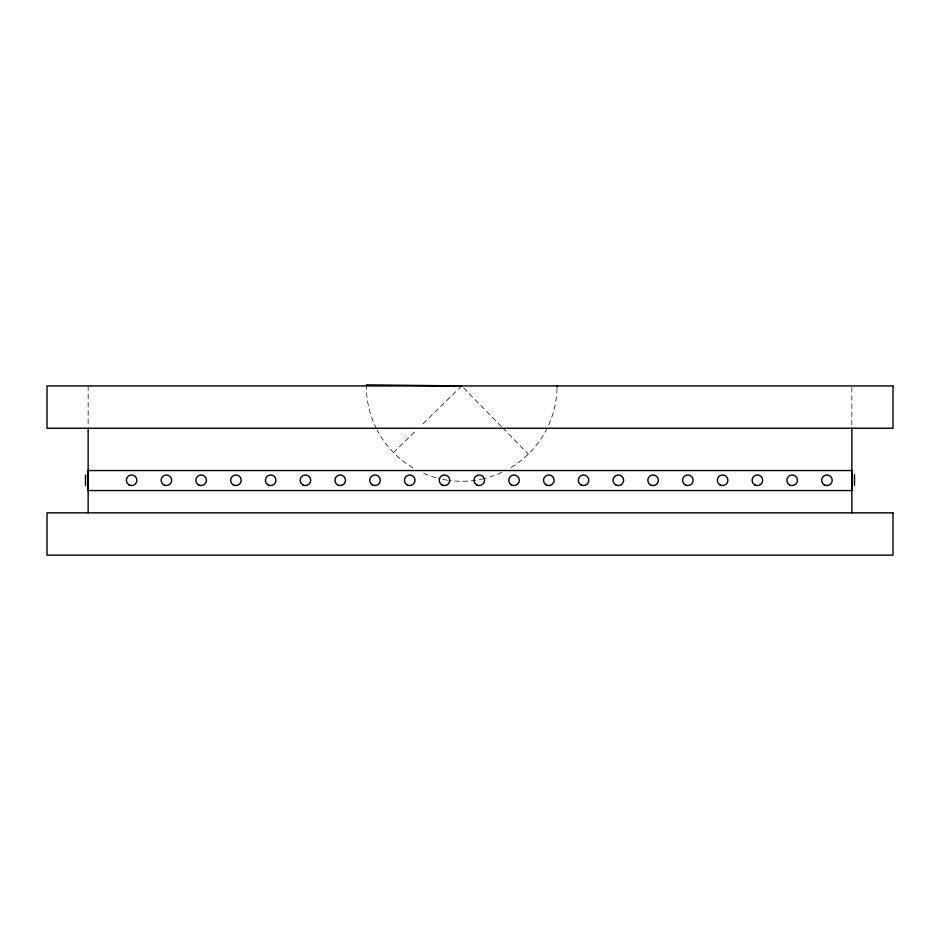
<?xml version="1.0" encoding="UTF-8"?>
<svg xmlns="http://www.w3.org/2000/svg" width="940" height="940" viewBox="0 0 940 940"><rect width="100%" height="100%" fill="white"/><g stroke="black" fill="none" stroke-linecap="round" stroke-linejoin="round"><path stroke-width="0.7" stroke-dasharray="4.7 3.53" d="M461.669 385.94L420.685 426.043M393.496 452.598L416.502 430.12M463.585 387.891L501.772 426.924M502.794 427.97L528.339 454.114M851.852 387.397L851.852 426.772M88.148 385.94L88.148 426.772M556.997 388.467A95.363 95.363 0 0 1 508.423 469.048M501.913 472.385A95.363 95.363 0 0 1 485.322 478.319M483.912 478.672A95.363 95.363 0 0 1 448.897 480.434M447.44 480.223A95.363 95.363 0 0 1 438.78 478.507M435.96 477.767A95.363 95.363 0 0 1 420.826 472.103M413.071 467.979A95.363 95.363 0 0 1 377.163 430.12M376.505 428.816A95.363 95.363 0 0 1 366.318 384.86"/><path stroke-width="1.41" d="M851.852 470.27L851.852 490.269M851.852 470.541L87.725 470.541L87.725 490.539L851.852 490.539M366.318 384.86L461.669 385.94M556.903 385.94L557.032 387.01M854.495 474.712L854.495 485.287M851.852 428.24L851.852 512.841M88.148 428.24L88.148 512.841M85.505 474.982L85.505 485.557M893 385.94L47 385.94L47 428.24L893 428.24L893 385.94M893 512.841L47 512.841L47 555.14L893 555.14L893 512.841M824.274 484.852A5.288 5.288 0 0 0 832.206 480.27A5.288 5.288 0 0 0 824.274 475.687A5.288 5.288 0 0 0 824.274 484.852M476.627 484.852A5.288 5.288 0 0 0 484.558 480.27A5.288 5.288 0 0 0 476.627 475.687A5.288 5.288 0 0 0 476.627 484.852M372.334 484.852A5.288 5.288 0 0 0 380.265 480.27A5.288 5.288 0 0 0 372.334 475.687A5.288 5.288 0 0 0 372.334 484.852M441.859 484.852A5.288 5.288 0 0 0 449.79 480.27A5.288 5.288 0 0 0 441.859 475.687A5.288 5.288 0 0 0 441.859 484.852M268.029 484.852A5.288 5.288 0 0 0 275.961 480.27A5.288 5.288 0 0 0 268.029 475.687A5.288 5.288 0 0 0 268.029 484.852M407.09 484.852A5.288 5.288 0 0 0 415.022 480.27A5.288 5.288 0 0 0 407.09 475.687A5.288 5.288 0 0 0 407.09 484.852M511.395 484.852A5.288 5.288 0 0 0 519.327 480.27A5.288 5.288 0 0 0 511.395 475.687A5.288 5.288 0 0 0 511.395 484.852M337.566 484.852A5.288 5.288 0 0 0 345.497 480.27A5.288 5.288 0 0 0 337.566 475.687A5.288 5.288 0 0 0 337.566 484.852M302.798 484.852A5.288 5.288 0 0 0 310.729 480.27A5.288 5.288 0 0 0 302.798 475.687A5.288 5.288 0 0 0 302.798 484.852M719.981 484.852A5.288 5.288 0 0 0 727.913 480.27A5.288 5.288 0 0 0 719.981 475.687A5.288 5.288 0 0 0 719.981 484.852M754.75 484.852A5.288 5.288 0 0 0 762.681 480.27A5.288 5.288 0 0 0 754.75 475.687A5.288 5.288 0 0 0 754.75 484.852M650.457 484.852A5.288 5.288 0 0 0 658.388 480.27A5.288 5.288 0 0 0 650.457 475.687A5.288 5.288 0 0 0 650.457 484.852M546.152 484.852A5.288 5.288 0 0 0 554.083 480.27A5.288 5.288 0 0 0 546.152 475.687A5.288 5.288 0 0 0 546.152 484.852M685.213 484.852A5.288 5.288 0 0 0 693.144 480.27A5.288 5.288 0 0 0 685.213 475.687A5.288 5.288 0 0 0 685.213 484.852M580.92 484.852A5.288 5.288 0 0 0 588.851 480.27A5.288 5.288 0 0 0 580.92 475.687A5.288 5.288 0 0 0 580.92 484.852M615.688 484.852A5.288 5.288 0 0 0 623.62 480.27A5.288 5.288 0 0 0 615.688 475.687A5.288 5.288 0 0 0 615.688 484.852M789.518 484.852A5.288 5.288 0 0 0 797.449 480.27A5.288 5.288 0 0 0 789.518 475.687A5.288 5.288 0 0 0 789.518 484.852M128.968 484.852A5.288 5.288 0 0 0 136.899 480.27A5.288 5.288 0 0 0 128.968 475.687A5.288 5.288 0 0 0 128.968 484.852M163.736 484.852A5.288 5.288 0 0 0 171.667 480.27A5.288 5.288 0 0 0 163.736 475.687A5.288 5.288 0 0 0 163.736 484.852M198.505 484.852A5.288 5.288 0 0 0 206.436 480.27A5.288 5.288 0 0 0 198.505 475.687A5.288 5.288 0 0 0 198.505 484.852M233.273 484.852A5.288 5.288 0 0 0 241.204 480.27A5.288 5.288 0 0 0 233.273 475.687A5.288 5.288 0 0 0 233.273 484.852"/></g></svg>
